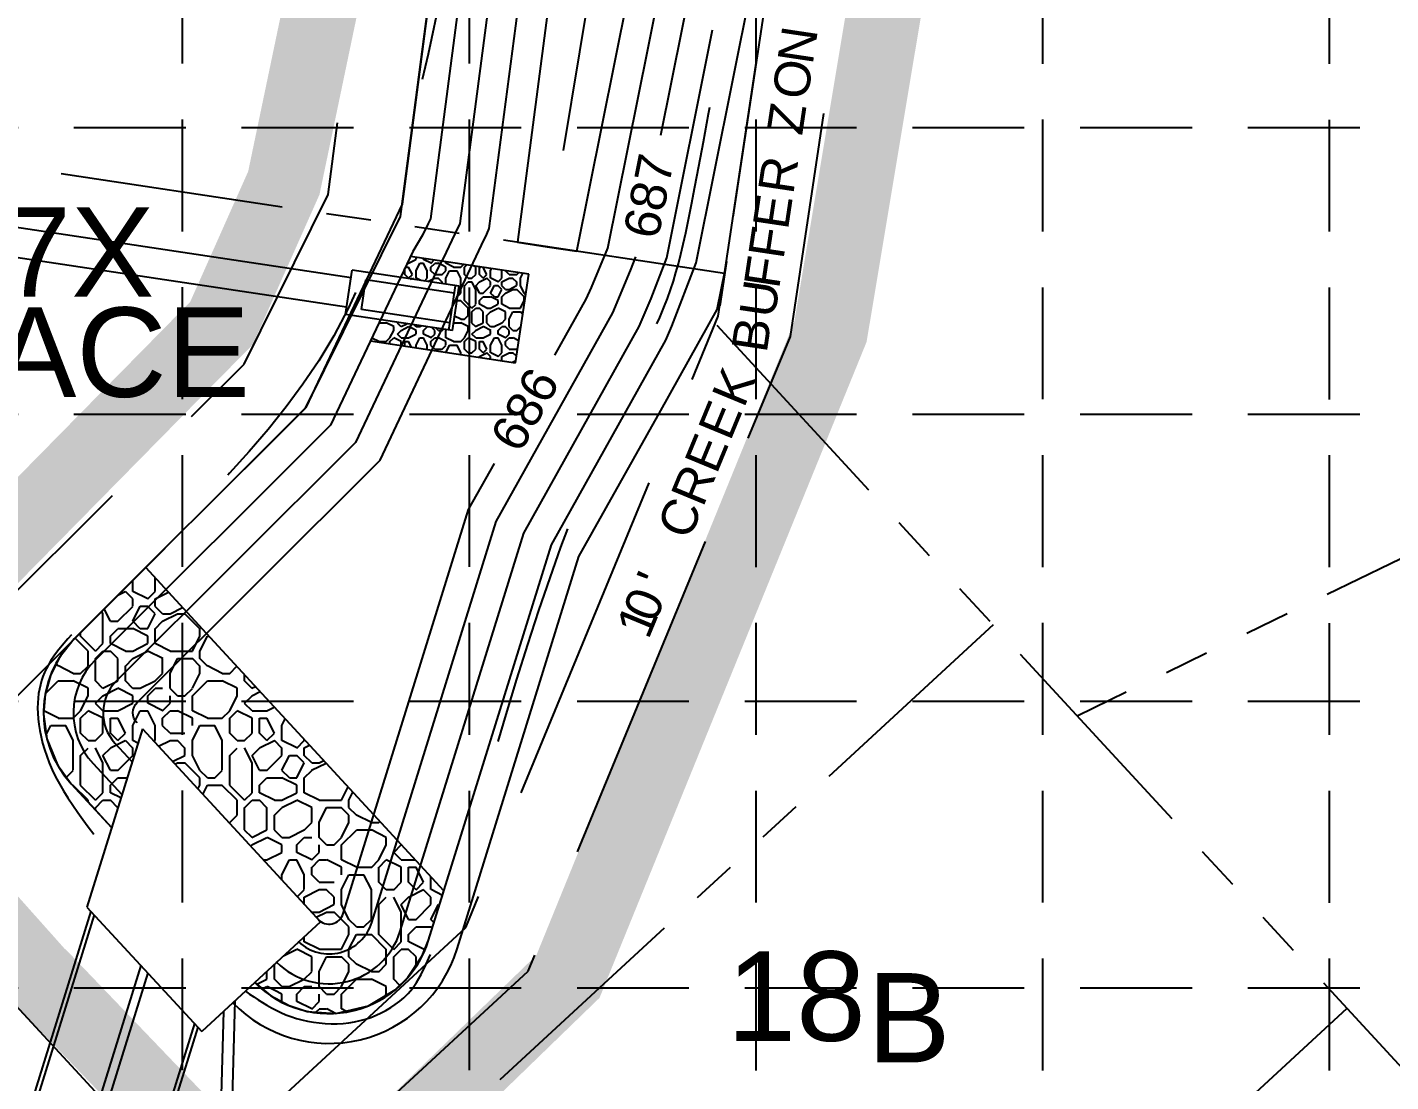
# Model space of a CAD drawing. Header units: inches. Extents: x 2374673 to 2376216, y 6907678 to 6910144.
# Drawn here: x 2375269.8 to 2375452.8, y 6908590.2 to 6908731.6 of the extents above; entities that cross this region are included whole.
import ezdxf
from ezdxf.enums import TextEntityAlignment as Align

# ---------------------------------------------------------------- set-up
doc = ezdxf.new("R2010")
doc.units = ezdxf.units.IN
doc.header["$LTSCALE"] = 60
doc.header["$MEASUREMENT"] = 0
for name, pattern in [('DASH', [1, 0.5, -0.5]), ('DASHED', [0.75, 0.5, -0.25]), ('FLOW_ARROW', [2, 1, 1]), ('HIDDEN', [0.375, 0.25, -0.125]), ('LEADER_LINE', [2, 1, 1]), ('LONG_DASH', [1, 0.75, -0.25]), ('LONG_TWO_SHORT', [1, 0.5, -0.1, 0.1, -0.1, 0.1, -0.1])]:
    doc.linetypes.add(name, pattern=pattern)
for name, color, linetype in [('100_WSE', 4, 'Continuous'), ('CHANNEL_CONT', 5, 'Continuous'), ('CREEK_BUFFER', 4, 'LEADER_LINE'), ('CURB', 5, 'Continuous'), ('Erosion Blanket', 84, 'Continuous'), ('GRADING_PAD-TEXT', 11, 'Continuous'), ('GRID', 254, 'DASHED'), ('LOT__40', 4, 'Continuous'), ('LOT_LINES', 13, 'LONG_TWO_SHORT'), ('SD_PIPE', 1, 'Continuous'), ('Silt Fence', 200, 'Continuous')]:
    doc.layers.add(name, color=color, linetype=linetype)
doc.styles.get("Standard").update_dxf_attribs({"font": 'ARIAL.TTF'})

msp = doc.modelspace()

# ---------------------------------------------------------------- linework, layer by layer
at = {"layer": '100_WSE', "color": 250, "linetype": 'DASH', "flags": 128}
for points in [[(2375359.24, 6908979.53), (2375358.8, 6908979.56), (2375358.37, 6908979.59), (2375357.93, 6908979.62), (2375357.49, 6908979.64), (2375357.04, 6908979.66), (2375356.59, 6908979.68), (2375356.13, 6908979.69), (2375355.67, 6908979.7), (2375355.2, 6908979.69), (2375354.72, 6908979.68), (2375354.22, 6908979.67), (2375353.73, 6908979.64), (2375353.22, 6908979.6), (2375352.71, 6908979.55), (2375352.19, 6908979.48), (2375351.67, 6908979.41), (2375351.15, 6908979.31), (2375350.64, 6908979.2), (2375350.12, 6908979.07), (2375349.6, 6908978.92), (2375349.09, 6908978.75), (2375348.59, 6908978.56), (2375348.09, 6908978.35), (2375347.6, 6908978.12), (2375347.12, 6908977.87), (2375346.65, 6908977.6), (2375346.19, 6908977.31), (2375345.74, 6908977), (2375345.3, 6908976.67), (2375344.87, 6908976.32), (2375344.46, 6908975.95), (2375344.06, 6908975.57), (2375343.68, 6908975.16), (2375343.31, 6908974.74), (2375342.96, 6908974.31), (2375342.62, 6908973.85), (2375342.3, 6908973.38), (2375341.99, 6908972.89), (2375341.7, 6908972.39), (2375341.43, 6908971.87), (2375341.17, 6908971.33), (2375340.93, 6908970.73), (2375340.73, 6908970.02), (2375340.56, 6908969.17), (2375340.43, 6908968.11), (2375340.35, 6908966.82), (2375340.33, 6908965.25), (2375340.38, 6908963.34), (2375340.49, 6908961.06), (2375340.68, 6908958.36), (2375340.95, 6908955.21), (2375341.29, 6908951.62), (2375341.68, 6908947.63), (2375342.1, 6908943.25), (2375342.54, 6908938.52), (2375342.97, 6908933.48), (2375343.39, 6908928.13), (2375343.77, 6908922.53), (2375344.1, 6908916.68), (2375344.35, 6908910.63), (2375344.52, 6908904.39), (2375344.6, 6908897.92), (2375344.56, 6908891.19), (2375344.41, 6908884.14), (2375344.14, 6908876.74), (2375343.72, 6908868.94), (2375343.16, 6908860.71), (2375342.44, 6908851.98), (2375341.55, 6908842.73), (2375340.49, 6908832.9), (2375339.25, 6908822.5), (2375337.84, 6908811.64), (2375336.29, 6908800.49), (2375334.63, 6908789.21), (2375332.88, 6908777.97), (2375331.06, 6908766.93), (2375329.2, 6908756.25), (2375327.32, 6908746.1), (2375325.45, 6908736.64), (2375323.61, 6908728.03), (2375321.81, 6908720.4), (2375320.05, 6908713.68), (2375318.3, 6908707.77), (2375316.53, 6908702.58), (2375314.74, 6908698), (2375312.9, 6908693.93), (2375310.98, 6908690.27), (2375308.96, 6908686.92), (2375306.83, 6908683.78), (2375304.56, 6908680.74), (2375302.14, 6908677.73), (2375299.6, 6908674.75), (2375296.99, 6908671.83), (2375294.36, 6908668.98), (2375291.73, 6908666.24), (2375289.17, 6908663.62), (2375286.71, 6908661.16), (2375284.39, 6908658.87), (2375282.27, 6908656.78), (2375280.37, 6908654.91), (2375278.75, 6908653.28), (2375277.37, 6908651.88), (2375276.22, 6908650.67), (2375275.28, 6908649.64), (2375274.51, 6908648.75), (2375273.89, 6908647.99), (2375273.39, 6908647.32), (2375273, 6908646.72), (2375272.68, 6908646.17), (2375272.41, 6908645.64), (2375272.17, 6908645.11), (2375271.95, 6908644.58), (2375271.76, 6908644.03), (2375271.6, 6908643.47), (2375271.47, 6908642.89), (2375271.36, 6908642.29), (2375271.29, 6908641.67), (2375271.25, 6908641.03), (2375271.23, 6908640.35), (2375271.25, 6908639.65), (2375271.31, 6908638.91), (2375271.39, 6908638.14), (2375271.52, 6908637.34), (2375271.69, 6908636.51), (2375271.89, 6908635.66), (2375272.15, 6908634.79), (2375272.45, 6908633.89), (2375272.79, 6908632.99), (2375273.19, 6908632.06), (2375273.64, 6908631.13), (2375274.15, 6908630.19), (2375274.7, 6908629.24), (2375275.3, 6908628.29), (2375275.94, 6908627.33), (2375276.61, 6908626.36), (2375277.31, 6908625.39), (2375278.03, 6908624.42), (2375278.77, 6908623.44), (2375279.52, 6908622.46), (2375280.28, 6908621.49)], [(2375299.1, 6908602.39), (2375299.67, 6908602), (2375300.24, 6908601.61), (2375300.81, 6908601.23), (2375301.39, 6908600.86), (2375301.99, 6908600.5), (2375302.59, 6908600.16), (2375303.22, 6908599.83), (2375303.86, 6908599.52), (2375304.53, 6908599.23), (2375305.22, 6908598.97), (2375305.94, 6908598.74), (2375306.69, 6908598.54), (2375307.45, 6908598.36), (2375308.23, 6908598.23), (2375309.02, 6908598.12), (2375309.81, 6908598.05), (2375310.61, 6908598.01), (2375311.41, 6908598.02), (2375312.2, 6908598.06), (2375312.97, 6908598.14), (2375313.74, 6908598.27), (2375314.49, 6908598.43), (2375315.22, 6908598.63), (2375315.93, 6908598.87), (2375316.63, 6908599.15), (2375317.31, 6908599.46), (2375317.96, 6908599.8), (2375318.6, 6908600.18), (2375319.21, 6908600.59), (2375319.81, 6908601.03), (2375320.38, 6908601.5), (2375320.94, 6908602.05), (2375321.5, 6908602.72), (2375322.08, 6908603.56), (2375322.69, 6908604.61), (2375323.33, 6908605.93), (2375324.04, 6908607.56), (2375324.81, 6908609.55), (2375325.66, 6908611.94), (2375326.61, 6908614.78), (2375327.66, 6908618.1), (2375328.8, 6908621.85), (2375330.03, 6908625.94), (2375331.33, 6908630.29), (2375332.69, 6908634.84), (2375334.09, 6908639.51), (2375335.54, 6908644.22), (2375337.01, 6908648.89), (2375338.49, 6908653.45), (2375339.97, 6908657.82), (2375341.44, 6908661.94), (2375342.89, 6908665.8), (2375344.31, 6908669.41), (2375345.68, 6908672.76), (2375347.01, 6908675.88), (2375348.28, 6908678.75), (2375349.47, 6908681.39), (2375350.59, 6908683.8), (2375351.61, 6908685.99), (2375352.53, 6908687.96), (2375353.34, 6908689.73), (2375354.06, 6908691.31), (2375354.68, 6908692.74), (2375355.23, 6908694.05), (2375355.71, 6908695.28), (2375356.14, 6908696.45), (2375356.52, 6908697.6), (2375356.87, 6908698.75), (2375357.2, 6908699.94), (2375357.52, 6908701.2), (2375357.85, 6908702.57), (2375358.19, 6908704.1), (2375358.55, 6908705.85), (2375358.96, 6908707.88), (2375359.41, 6908710.26), (2375359.94, 6908713.04), (2375360.54, 6908716.29), (2375361.23, 6908720.06), (2375362.02, 6908724.42), (2375362.93, 6908729.43), (2375363.96, 6908735.13), (2375365.11, 6908741.54), (2375366.37, 6908748.64), (2375367.73, 6908756.44), (2375369.17, 6908764.93), (2375370.7, 6908774.09), (2375372.29, 6908783.94), (2375373.95, 6908794.46), (2375375.65, 6908805.64), (2375377.4, 6908817.49), (2375379.17, 6908829.96), (2375380.95, 6908842.87), (2375382.72, 6908856.02), (2375384.44, 6908869.19), (2375386.11, 6908882.17), (2375387.69, 6908894.74), (2375389.17, 6908906.71), (2375390.51, 6908917.85), (2375391.7, 6908927.95), (2375392.72, 6908936.8), (2375393.54, 6908944.25), (2375394.18, 6908950.38), (2375394.65, 6908955.34), (2375394.97, 6908959.27), (2375395.14, 6908962.31), (2375395.2, 6908964.61), (2375395.14, 6908966.31), (2375395, 6908967.55), (2375394.77, 6908968.47), (2375394.48, 6908969.23), (2375394.14, 6908969.93), (2375393.76, 6908970.61), (2375393.33, 6908971.26), (2375392.85, 6908971.88), (2375392.34, 6908972.47), (2375391.79, 6908973.04), (2375391.2, 6908973.59), (2375390.57, 6908974.1), (2375389.91, 6908974.59), (2375389.22, 6908975.05), (2375388.5, 6908975.49), (2375387.75, 6908975.9), (2375386.98, 6908976.3), (2375386.18, 6908976.67), (2375385.37, 6908977.03), (2375384.54, 6908977.37), (2375383.7, 6908977.71), (2375382.85, 6908978.03), (2375381.99, 6908978.35), (2375381.13, 6908978.67)]]:
    msp.add_lwpolyline(points, dxfattribs=at)
at = {"layer": 'CHANNEL_CONT', "color": 5, "linetype": 'Continuous', "flags": 128}
for points in [[(2375284.55, 6908638.35), (2375284.55, 6908638.35, -0.40283), (2375284.61, 6908641.12), (2375317.17, 6908673.61), (2375330.8, 6908702.41), (2375331.49, 6908703.91), (2375331.81, 6908704.67), (2375335.37, 6908731.85), (2375349.35, 6908838.6), (2375349.39, 6908839.02), (2375349.73, 6908842.26), (2375351.68, 6908913.65), (2375344.39, 6908963.55, -0.478062), (2375354.96, 6908974.98), (2375357.62, 6908974.79)], [(2375356.28, 6908970.88), (2375354.69, 6908970.98, 0.478016), (2375348.34, 6908964.13), (2375355.68, 6908913.85), (2375353.86, 6908846.82), (2375353.73, 6908842.02), (2375353.29, 6908837.95), (2375335.6, 6908702.81), (2375339.58, 6908702.21), (2375343.56, 6908701.61), (2375369.18, 6908829.06), (2375374.45, 6908865.96), (2375378.51, 6908897.39)], [(2375300.35, 6908603.54), (2375300.35, 6908603.54, 0.566553), (2375323.69, 6908609.23), (2375340.15, 6908662.24), (2375355.5, 6908689.67), (2375356.29, 6908691.57), (2375359.56, 6908700.07), (2375369.42, 6908749.12), (2375375.83, 6908781.59)], [(2375328.86, 6908774.55), (2375320.14, 6908707.93), (2375307.22, 6908680.64), (2375276.13, 6908649.62, 0.40283), (2375275.73, 6908630.21), (2375281.16, 6908624.33)], [(2375332.83, 6908774.04), (2375323.92, 6908705.98), (2375323.61, 6908705.33), (2375322.88, 6908703.79), (2375321.55, 6908701.56), (2375310.54, 6908678.3), (2375278.96, 6908646.78, 0.40283), (2375278.67, 6908632.92), (2375282.53, 6908628.74)], [(2375336.31, 6908769.81), (2375327.86, 6908705.32), (2375327.21, 6908703.93), (2375325.64, 6908700.63), (2375325.1, 6908699.72), (2375313.86, 6908675.96), (2375281.78, 6908643.95, 0.40283), (2375281.61, 6908635.64), (2375283.91, 6908633.15)], [(2375303.29, 6908606.26), (2375303.29, 6908606.26, 0.562147), (2375319.87, 6908610.41), (2375336.45, 6908663.81), (2375351.94, 6908691.51), (2375353.53, 6908695.29), (2375355.62, 6908700.72), (2375361.76, 6908731.29)], [(2375306.24, 6908608.98), (2375306.24, 6908608.98, 0.551916), (2375316.05, 6908611.6), (2375332.75, 6908665.39), (2375348.39, 6908693.34), (2375350.76, 6908699.02), (2375351.48, 6908700.88)], [(2375297.41, 6908600.83), (2375297.41, 6908600.83, 0.569008), (2375327.51, 6908608.04), (2375343.85, 6908660.66), (2375354.82, 6908680.27), (2375362.38, 6908693.78), (2375363.45, 6908699.09)], [(2375308.85, 6908612.02), (2375308.85, 6908612.02, 0.577637), (2375312.23, 6908612.78), (2375329.05, 6908666.97), (2375332.51, 6908673.14)]]:
    msp.add_lwpolyline(points, format="xyb", dxfattribs=at)
for points in [[(2375340.63, 6908687.67), (2375344.83, 6908695.17), (2375345.52, 6908696.75), (2375347.73, 6908702.03), (2375353.13, 6908728.91), (2375372.95, 6908827.57), (2375378.49, 6908866.04), (2375385.95, 6908923.77)], [(2375354.85, 6908717.17), (2375376.73, 6908826.09), (2375382.54, 6908866.13), (2375386.4, 6908896.05)]]:
    msp.add_lwpolyline(points, dxfattribs=at)
at = {"layer": 'CREEK_BUFFER', "color": 250, "linetype": 'LONG_DASH'}
for p, q in [((2375319.92, 6908706.27), (2375342.79, 6908880.85)), ((2375307.16, 6908680.57), (2375319.92, 6908706.27)), ((2375256.49, 6908630.01), (2375307.16, 6908680.57))]:
    msp.add_line(p, q, dxfattribs=at)
at = {"layer": 'CREEK_BUFFER', "color": 250, "linetype": 'LONG_DASH', "flags": 128}
for points in [[(2375249.42, 6908637.09), (2375298.93, 6908686.49), (2375310.22, 6908709.23), (2375318.95, 6908775.85), (2375332.8, 6908881.64), (2375333.67, 6908913.42), (2375326.57, 6908960.95), (2375332.4, 6908996.22)], [(2375298.91, 6908583.47), (2375328.66, 6908610.93), (2375362.52, 6908692.89), (2375387.27, 6908857.78), (2375398.25, 6908930.96), (2375399.22, 6908989.45)], [(2375305.69, 6908576.12), (2375337.06, 6908605.08), (2375372.22, 6908690.2), (2375397.16, 6908856.3), (2375408.24, 6908930.14), (2375409.22, 6908989.28)]]:
    msp.add_lwpolyline(points, dxfattribs=at)
at = {"layer": 'CURB', "color": 250, "linetype": 'Continuous', "flags": 128}
msp.add_lwpolyline([(2375664.66, 6908767.46), (2375623.6, 6909007.63, 0.414214), (2375600.51, 6909023.97), (2375504.55, 6909007.56, -0.105177), (2375290.85, 6909016.17), (2375254.2, 6909025.52, 0.435971), (2375229.57, 6909009.64), (2375229.51, 6909009.33, 0.006791), (2375227.38, 6908996.3), (2375193.37, 6908769.69, -0.054703), (2375178.66, 6908714), (2375178.66, 6908714, 0.285621), (2375182.63, 6908693.25), (2375451.72, 6908401.67, -0.136328), (2375504.05, 6908299.75), (2375504.05, 6908299.75, 0.085455), (2375527.1, 6908240.99), (2375573.92, 6908163.64)], format="xyb", dxfattribs=at)
at = {"layer": 'Erosion Blanket', "const_width": 10, "flags": 128}
for points in [[(2375364.81, 6909000.69), (2375345.09, 6909002.96), (2375312.47, 6909007.13), (2375284.41, 6909011.3), (2375252.17, 6909019.63), (2375240.04, 6909017.36), (2375233.59, 6909005.99), (2375223.61, 6908936.59), (2375199.16, 6908768.88), (2375183.12, 6908712.04), (2375188.21, 6908694), (2375249.84, 6908628.62), (2375271.54, 6908604.28)], [(2375271.34, 6908604.58), (2375311.96, 6908562.19), (2375318.19, 6908552.85), (2375328.87, 6908543.07), (2375383.56, 6908483.39), (2375457.87, 6908402.7), (2375489.73, 6908356.58), (2375510.14, 6908297.62), (2375532.53, 6908243.38), (2375534.4, 6908240.22)]]:
    msp.add_lwpolyline(points, dxfattribs=at)
at = {"layer": 'GRADING_PAD-TEXT', "color": 250, "linetype": 'FLOW_ARROW', "flags": 128}
msp.add_lwpolyline([(2375352.69, 6908781.33), (2375341.72, 6908715.12)], dxfattribs=at)
at = {"layer": 'GRID', "linetype": 'HIDDEN'}
for p, q in [((2375290.68, 6907871.78), (2375290.68, 6910103.21)), ((2375329.15, 6907871.77), (2375329.15, 6910103.21)), ((2375367.62, 6907871.76), (2375367.62, 6910103.21)), ((2375406.09, 6907871.76), (2375406.09, 6910103.21)), ((2375444.56, 6907871.75), (2375444.56, 6910103.21)), ((2374713.6, 6908718.23), (2376175.53, 6908718.23)), ((2374713.6, 6908679.76), (2376175.53, 6908679.76)), ((2374713.6, 6908641.29), (2376175.53, 6908641.29)), ((2374713.6, 6908602.82), (2376175.53, 6908602.82))]:
    msp.add_line(p, q, dxfattribs=at)
at = {"layer": 'LOT_LINES', "color": 250, "linetype": 'LONG_TWO_SHORT'}
msp.add_line((2375363.38, 6908698.64), (2375193.89, 6908724.07), dxfattribs=at)
at = {"layer": 'LOT_LINES', "color": 250, "linetype": 'LONG_TWO_SHORT', "flags": 128}
for points in [[(2375386.78, 6908854.52), (2375362.34, 6908691.68)], [(2375525.19, 6908694.94), (2375410.7, 6908639.28)], [(2375362.34, 6908691.68), (2375573.91, 6908462.43)], [(2375399.4, 6908651.52), (2375311.21, 6908570.14)], [(2375446.87, 6908600.08), (2375358.69, 6908518.7)]]:
    msp.add_lwpolyline(points, dxfattribs=at)
at = {"layer": 'SD_PIPE', "color": 1, "linetype": 'Continuous'}
for p, q in [((2375320.57, 6908699.5), (2375321, 6908699.5)), ((2375320.81, 6908700), (2375321, 6908700)), ((2375320.99, 6908700), (2375321.99, 6908700.5)), ((2375321.5, 6908698.5), (2375321, 6908699.5)), ((2375337.11, 6908698.54), (2375321.25, 6908700.92)), ((2375322, 6908700.5), (2375322, 6908700.8)), ((2375322, 6908699), (2375322.5, 6908700)), ((2375322.5, 6908700), (2375323, 6908700)), ((2375323, 6908700.5), (2375323, 6908700.65)), ((2375323.5, 6908699), (2375323, 6908700)), ((2375324.01, 6908700), (2375323.01, 6908700.5)), ((2375324, 6908699.99), (2375324.44, 6908700.44)), ((2375324, 6908699.49), (2375324.5, 6908699.99)), ((2375324, 6908699), (2375324, 6908699.5)), ((2375324.5, 6908700), (2375325, 6908700)), ((2375326.01, 6908699.5), (2375325.01, 6908700)), ((2375326, 6908700), (2375326, 6908700.2)), ((2375326, 6908699), (2375326, 6908699.5)), ((2375327.01, 6908699.5), (2375326.01, 6908700)), ((2375327, 6908699.5), (2375328, 6908699.5)), ((2375328, 6908699.49), (2375328.36, 6908699.85)), ((2375328.5, 6908699.49), (2375328.79, 6908699.78)), ((2375328.5, 6908699.49), (2375328.79, 6908699.78)), ((2375328.5, 6908698.5), (2375328.5, 6908699.5)), ((2375330.01, 6908699.5), (2375329.71, 6908699.65)), ((2375330, 6908698.5), (2375330, 6908699.5)), ((2375330.5, 6908699.5), (2375330.69, 6908699.5)), ((2375330.5, 6908698.5), (2375330.5, 6908699.5)), ((2375331.5, 6908698.5), (2375331.02, 6908699.45)), ((2375320.5, 6908698.5), (2375320.5, 6908699.34)), ((2375321, 6908697.99), (2375320.5, 6908698.49)), ((2375321, 6908697.99), (2375321.5, 6908698.49)), ((2375321.26, 6908697.88), (2375321.49, 6908698)), ((2375321.66, 6908697.82), (2375321.5, 6908697.99)), ((2375322, 6908698), (2375322, 6908699)), ((2375322.66, 6908697.67), (2375322.01, 6908698)), ((2375323.11, 6908697.6), (2375323.5, 6908697.99)), ((2375323.5, 6908698), (2375323.5, 6908699)), ((2375323.57, 6908697.54), (2375324.49, 6908698)), ((2375324.5, 6908698.48), (2375324, 6908698.98)), ((2375324.5, 6908698.5), (2375325.5, 6908698.5)), ((2375324.5, 6908698), (2375325, 6908698)), ((2375325.5, 6908697.48), (2375325, 6908697.98)), ((2375325.5, 6908698.49), (2375326, 6908698.99)), ((2375326, 6908698), (2375326.5, 6908699)), ((2375326, 6908697.17), (2375326, 6908698)), ((2375326.5, 6908699), (2375327.5, 6908699)), ((2375328, 6908698), (2375327.5, 6908699)), ((2375328, 6908696), (2375328, 6908698)), ((2375329, 6908697.99), (2375328.5, 6908698.49)), ((2375329, 6908698), (2375329.5, 6908698)), ((2375329.5, 6908697.99), (2375330, 6908698.49)), ((2375330.49, 6908697.5), (2375331.49, 6908698)), ((2375331, 6908697.99), (2375330.5, 6908698.49)), ((2375331, 6908697.99), (2375331.5, 6908698.49)), ((2375332, 6908697.49), (2375331.5, 6908697.99)), ((2375332, 6908699), (2375332.14, 6908699.28)), ((2375332, 6908698), (2375332, 6908699)), ((2375333.01, 6908697.5), (2375332.01, 6908698)), ((2375333, 6908697.49), (2375333.5, 6908697.99)), ((2375333.5, 6908699), (2375333.46, 6908699.08)), ((2375333.49, 6908697.5), (2375334.49, 6908698)), ((2375333.5, 6908698), (2375333.5, 6908699)), ((2375334, 6908699), (2375334, 6908699)), ((2375334.5, 6908698.48), (2375334, 6908698.98)), ((2375334.5, 6908698.5), (2375335.5, 6908698.5)), ((2375334.5, 6908698), (2375335, 6908698)), ((2375335.5, 6908697.48), (2375335, 6908697.98)), ((2375335.33, 6908686.67), (2375337.11, 6908698.54)), ((2375335.5, 6908698.49), (2375335.75, 6908698.74)), ((2375336, 6908698), (2375336.33, 6908698.65)), ((2375336, 6908697), (2375336, 6908698)), ((2375325.5, 6908697.24), (2375325.5, 6908697.5)), ((2375326.87, 6908690.97), (2375327.76, 6908696.91)), ((2375327.56, 6908695.55), (2375328, 6908695.99)), ((2375328.5, 6908696.99), (2375329, 6908697.49)), ((2375328.5, 6908695), (2375328.5, 6908697)), ((2375329, 6908697.5), (2375329.5, 6908697.5)), ((2375330, 6908696.5), (2375329.5, 6908697.5)), ((2375330, 6908696.99), (2375330.5, 6908697.49)), ((2375330.5, 6908696), (2375330, 6908697)), ((2375330, 6908694.5), (2375330, 6908696.5)), ((2375330.5, 6908696), (2375331, 6908696)), ((2375331, 6908695.99), (2375332, 6908696.99)), ((2375331, 6908695.99), (2375332, 6908696.99)), ((2375332, 6908697), (2375332, 6908697.5)), ((2375332, 6908696), (2375332.5, 6908697)), ((2375332.5, 6908695.49), (2375332, 6908695.99)), ((2375332.5, 6908697), (2375333, 6908697)), ((2375333.5, 6908696.49), (2375333, 6908696.99)), ((2375333, 6908695.5), (2375333.5, 6908696.5)), ((2375333.5, 6908697), (2375333.5, 6908697.5)), ((2375334, 6908696.49), (2375333.5, 6908696.99)), ((2375333.5, 6908695.49), (2375334, 6908695.99)), ((2375333.99, 6908696), (2375334.99, 6908696.5)), ((2375334, 6908696.5), (2375334.5, 6908696.5)), ((2375334.49, 6908696.5), (2375335.49, 6908697)), ((2375335, 6908696.5), (2375335.5, 6908696.5)), ((2375335.5, 6908697), (2375335.5, 6908697.5)), ((2375336.5, 6908695.49), (2375335.5, 6908696.49)), ((2375336.5, 6908696), (2375336, 6908697)), ((2375336.7, 6908695.79), (2375336.5, 6908695.99)), ((2375327.48, 6908695), (2375328, 6908695)), ((2375329, 6908693.99), (2375328, 6908694.98)), ((2375329.5, 6908693.99), (2375328.5, 6908694.99)), ((2375329, 6908693), (2375329, 6908694)), ((2375329.5, 6908693.99), (2375330, 6908694.49)), ((2375329.5, 6908693.49), (2375330, 6908693.99)), ((2375330, 6908694), (2375330.5, 6908694)), ((2375330.5, 6908694.99), (2375331, 6908695.49)), ((2375330.5, 6908694.5), (2375330.5, 6908695)), ((2375331, 6908693.49), (2375330.5, 6908693.99)), ((2375331.51, 6908694), (2375330.51, 6908694.5)), ((2375331, 6908695.5), (2375332, 6908695.5)), ((2375331.5, 6908694), (2375332, 6908694)), ((2375331.99, 6908694), (2375332.99, 6908694.5)), ((2375331.99, 6908693.5), (2375332.99, 6908694)), ((2375333.01, 6908695), (2375332.01, 6908695.5)), ((2375332.5, 6908695.5), (2375333, 6908695.5)), ((2375333, 6908694.5), (2375333, 6908695)), ((2375334.01, 6908693.5), (2375333.01, 6908694)), ((2375333.5, 6908694.5), (2375333.5, 6908695.5)), ((2375334.51, 6908694), (2375333.51, 6908694.5)), ((2375334.5, 6908694), (2375336, 6908694)), ((2375336, 6908694), (2375336.5, 6908695)), ((2375336.5, 6908695), (2375336.5, 6908695.5)), ((2375319.5, 6908692), (2375319.5, 6908692.08)), ((2375328.01, 6908692.5), (2375327.16, 6908692.92)), ((2375328, 6908692.5), (2375328.5, 6908692.5)), ((2375328.5, 6908692.49), (2375329, 6908692.99)), ((2375329.5, 6908692), (2375329.5, 6908693.5)), ((2375331, 6908692), (2375331, 6908693.5)), ((2375331.5, 6908692.99), (2375332, 6908693.49)), ((2375331.5, 6908692), (2375331.5, 6908693)), ((2375333.5, 6908691.99), (2375334, 6908692.49)), ((2375334, 6908692.5), (2375334, 6908693.5)), ((2375334.5, 6908692.5), (2375335, 6908693.5)), ((2375334.5, 6908691.5), (2375334.5, 6908692.5)), ((2375335, 6908693.5), (2375336, 6908693.5)), ((2375336.3, 6908693.18), (2375336, 6908693.49)), ((2375317.03, 6908692), (2375318, 6908692)), ((2375319.01, 6908691.5), (2375318.01, 6908692)), ((2375318.5, 6908690), (2375319, 6908691)), ((2375319, 6908691), (2375319, 6908691.5)), ((2375320, 6908691.49), (2375319.5, 6908691.99)), ((2375319.5, 6908690.49), (2375320, 6908690.99)), ((2375320, 6908689.98), (2375319.5, 6908690.48)), ((2375319.99, 6908691.5), (2375320.77, 6908691.89)), ((2375319.99, 6908691), (2375320.99, 6908691.5)), ((2375320.99, 6908690), (2375321.99, 6908690.5)), ((2375322.01, 6908691), (2375321.01, 6908691.5)), ((2375322, 6908691.49), (2375321.74, 6908691.74)), ((2375322, 6908691.5), (2375322.5, 6908691.5)), ((2375322, 6908690.5), (2375322, 6908691)), ((2375322.49, 6908691.5), (2375322.69, 6908691.6)), ((2375323, 6908690.99), (2375323.49, 6908691.48)), ((2375323, 6908690.5), (2375323, 6908691)), ((2375324.01, 6908690), (2375323.01, 6908690.5)), ((2375324, 6908689.99), (2375324.5, 6908690.49)), ((2375324.5, 6908690.99), (2375324.1, 6908691.39)), ((2375324.5, 6908690.5), (2375324.5, 6908691)), ((2375325, 6908690.99), (2375324.68, 6908691.3)), ((2375325, 6908691), (2375325.5, 6908691)), ((2375325.5, 6908690.99), (2375325.66, 6908691.15)), ((2375326, 6908690.99), (2375326.1, 6908691.09)), ((2375326, 6908690), (2375326, 6908691)), ((2375327.03, 6908692), (2375328, 6908692)), ((2375329.01, 6908691.5), (2375328.01, 6908692)), ((2375328.5, 6908690), (2375329, 6908691)), ((2375329, 6908691), (2375329, 6908691.5)), ((2375330, 6908691.49), (2375329.5, 6908691.99)), ((2375329.5, 6908690.49), (2375330, 6908690.99)), ((2375330, 6908689.98), (2375329.5, 6908690.48)), ((2375329.99, 6908691.5), (2375330.99, 6908692)), ((2375329.99, 6908691), (2375330.99, 6908691.5)), ((2375330.99, 6908690), (2375331.99, 6908690.5)), ((2375332.01, 6908691), (2375331.01, 6908691.5)), ((2375332, 6908691.49), (2375331.5, 6908691.99)), ((2375332, 6908691.5), (2375332.5, 6908691.5)), ((2375332, 6908690.5), (2375332, 6908691)), ((2375332.49, 6908691.5), (2375333.49, 6908692)), ((2375333, 6908690.99), (2375333.5, 6908691.49)), ((2375333, 6908690.5), (2375333, 6908691)), ((2375334.01, 6908690), (2375333.01, 6908690.5)), ((2375333.5, 6908691.5), (2375334, 6908691.5)), ((2375334.5, 6908690.99), (2375334, 6908691.49)), ((2375334, 6908689.99), (2375334.5, 6908690.49)), ((2375335, 6908690.99), (2375334.5, 6908691.49)), ((2375334.5, 6908690.5), (2375334.5, 6908691)), ((2375335, 6908691), (2375335.5, 6908691)), ((2375335.5, 6908690.99), (2375336, 6908691.49)), ((2375336, 6908691.5), (2375336.08, 6908691.65)), ((2375315.88, 6908689.59), (2375335.33, 6908686.67)), ((2375317.01, 6908689.5), (2375316.06, 6908689.97)), ((2375317, 6908689.5), (2375318, 6908689.5)), ((2375318, 6908689.49), (2375318.5, 6908689.99)), ((2375318.5, 6908689.49), (2375319, 6908689.99)), ((2375318.5, 6908689.49), (2375319, 6908689.99)), ((2375318.5, 6908689.19), (2375318.5, 6908689.5)), ((2375320.01, 6908689.5), (2375319.01, 6908690)), ((2375320, 6908690), (2375321, 6908690)), ((2375320, 6908688.97), (2375320, 6908689.5)), ((2375320.5, 6908689.5), (2375321, 6908689.5)), ((2375320.5, 6908688.89), (2375320.5, 6908689.5)), ((2375321.37, 6908688.76), (2375321, 6908689.5)), ((2375322, 6908689), (2375322.5, 6908690)), ((2375322, 6908688.67), (2375322, 6908689)), ((2375322.5, 6908690), (2375323, 6908690)), ((2375323.5, 6908689), (2375323, 6908690)), ((2375323.5, 6908688.44), (2375323.5, 6908689)), ((2375324, 6908689.49), (2375324.5, 6908689.99)), ((2375324, 6908689), (2375324, 6908689.5)), ((2375324.5, 6908688.48), (2375324, 6908688.98)), ((2375324.5, 6908690), (2375325, 6908690)), ((2375324.5, 6908688.5), (2375325.5, 6908688.5)), ((2375326.01, 6908689.5), (2375325.01, 6908690)), ((2375325.5, 6908688.49), (2375326, 6908688.99)), ((2375326, 6908689), (2375326, 6908689.5)), ((2375327.01, 6908689.5), (2375326.01, 6908690)), ((2375326.03, 6908688.06), (2375326.5, 6908689)), ((2375326.5, 6908689), (2375327.5, 6908689)), ((2375327, 6908689.5), (2375328, 6908689.5)), ((2375328, 6908688), (2375327.5, 6908689)), ((2375328, 6908689.49), (2375328.5, 6908689.99)), ((2375328.5, 6908689.49), (2375329, 6908689.99)), ((2375328.5, 6908689.49), (2375329, 6908689.99)), ((2375328.5, 6908688.5), (2375328.5, 6908689.5)), ((2375329, 6908687.99), (2375328.5, 6908688.49)), ((2375330.01, 6908689.5), (2375329.01, 6908690)), ((2375329.5, 6908687.99), (2375330, 6908688.49)), ((2375330, 6908690), (2375331, 6908690)), ((2375330, 6908688.5), (2375330, 6908689.5)), ((2375330.5, 6908689.5), (2375331, 6908689.5)), ((2375330.5, 6908688.5), (2375330.5, 6908689.5)), ((2375331, 6908687.99), (2375330.5, 6908688.49)), ((2375331.5, 6908688.5), (2375331, 6908689.5)), ((2375331, 6908687.99), (2375331.5, 6908688.49)), ((2375332, 6908689), (2375332.5, 6908690)), ((2375332, 6908688), (2375332, 6908689)), ((2375332.5, 6908690), (2375333, 6908690)), ((2375333.5, 6908689), (2375333, 6908690)), ((2375333.5, 6908688), (2375333.5, 6908689)), ((2375334, 6908689.49), (2375334.5, 6908689.99)), ((2375334, 6908689), (2375334, 6908689.5)), ((2375334.5, 6908688.48), (2375334, 6908688.98)), ((2375334.5, 6908690), (2375335, 6908690)), ((2375334.5, 6908688.5), (2375335.5, 6908688.5)), ((2375335.77, 6908689.62), (2375335.01, 6908690)), ((2375335.5, 6908688.49), (2375335.62, 6908688.61)), ((2375328, 6908687.77), (2375328, 6908688)), ((2375329, 6908688), (2375329.5, 6908688)), ((2375330.41, 6908687.41), (2375330.5, 6908687.49)), ((2375330.49, 6908687.5), (2375331.49, 6908688)), ((2375332, 6908687.49), (2375331.5, 6908687.99)), ((2375332, 6908687.17), (2375332, 6908687.5)), ((2375333.01, 6908687.5), (2375332.01, 6908688)), ((2375333, 6908687.49), (2375333.5, 6908687.99)), ((2375333.49, 6908687.5), (2375334.49, 6908688)), ((2375333.5, 6908687), (2375333.5, 6908687.5)), ((2375333.55, 6908686.94), (2375333.5, 6908686.99)), ((2375334.5, 6908688), (2375335, 6908688)), ((2375334.95, 6908686.73), (2375335.37, 6908686.94)), ((2375335.46, 6908687.53), (2375335, 6908687.98)), ((2375284, 6908656), (2375284, 6908657.47)), ((2375287, 6908656), (2375287, 6908657.81)), ((2375282.06, 6908655.53), (2375282.99, 6908656)), ((2375284, 6908654.99), (2375283, 6908655.99)), ((2375286.01, 6908655), (2375284.01, 6908656)), ((2375286, 6908654.99), (2375287, 6908655.99)), ((2375286.99, 6908655), (2375288.77, 6908655.89)), ((2375281, 6908652), (2375280.17, 6908653.65)), ((2375282, 6908651.99), (2375284, 6908653.99)), ((2375282, 6908651.99), (2375284, 6908653.99)), ((2375284, 6908654), (2375284, 6908655)), ((2375284, 6908652), (2375285, 6908654)), ((2375285, 6908654), (2375286, 6908654)), ((2375287, 6908652.99), (2375286, 6908653.99)), ((2375287, 6908654), (2375287, 6908655)), ((2375288, 6908652.99), (2375287, 6908653.99)), ((2375288.99, 6908653), (2375290.67, 6908653.84)), ((2375280, 6908653), (2375279.84, 6908653.32)), ((2375280, 6908649), (2375280, 6908653)), ((2375281, 6908652), (2375282, 6908652)), ((2375285, 6908650.99), (2375284, 6908651.99)), ((2375286, 6908651), (2375287, 6908653)), ((2375287, 6908650.99), (2375288, 6908651.99)), ((2375287.99, 6908652), (2375289.99, 6908653)), ((2375288, 6908653), (2375289, 6908653)), ((2375290, 6908653), (2375291, 6908653)), ((2375293, 6908650.99), (2375291, 6908652.99)), ((2375277, 6908650), (2375277, 6908650.48)), ((2375279, 6908647.98), (2375277, 6908649.98)), ((2375281, 6908649.99), (2375282, 6908650.99)), ((2375281, 6908649), (2375281, 6908650)), ((2375282, 6908651), (2375284, 6908651)), ((2375286.01, 6908650), (2375284.01, 6908651)), ((2375285, 6908651), (2375286, 6908651)), ((2375286, 6908649), (2375286, 6908650)), ((2375287, 6908649), (2375287, 6908651)), ((2375292, 6908648), (2375293, 6908650)), ((2375293, 6908650), (2375293, 6908651)), ((2375293, 6908648), (2375294, 6908650)), ((2375294, 6908650), (2375294.21, 6908650)), ((2375278, 6908647.98), (2375276.25, 6908649.73)), ((2375279, 6908647.99), (2375280, 6908648.99)), ((2375283.01, 6908648), (2375281.01, 6908649)), ((2375283.99, 6908648), (2375285.99, 6908649)), ((2375289.01, 6908648), (2375287.01, 6908649)), ((2375278, 6908646), (2375278, 6908648)), ((2375279, 6908646.99), (2375280, 6908647.99)), ((2375279, 6908644), (2375279, 6908647)), ((2375280, 6908648), (2375281, 6908648)), ((2375282, 6908646.99), (2375281, 6908647.98)), ((2375282, 6908644), (2375282, 6908647)), ((2375283, 6908648), (2375284, 6908648)), ((2375283, 6908645.99), (2375284, 6908646.99)), ((2375283.99, 6908647), (2375285.99, 6908648)), ((2375288.01, 6908647), (2375286.01, 6908648)), ((2375288, 6908645), (2375288, 6908647)), ((2375289, 6908648), (2375292, 6908648)), ((2375289, 6908645), (2375290, 6908647)), ((2375290, 6908647), (2375292, 6908647)), ((2375293, 6908645.99), (2375292, 6908646.99)), ((2375293, 6908647), (2375293, 6908648)), ((2375294, 6908645.99), (2375293, 6908646.98)), ((2375274, 6908645.99), (2375273.72, 6908646.27)), ((2375276.01, 6908645), (2375274.01, 6908646)), ((2375276, 6908645), (2375277, 6908645)), ((2375277, 6908644.99), (2375278, 6908645.99)), ((2375283, 6908644), (2375283, 6908646)), ((2375287, 6908643.99), (2375288, 6908644.99)), ((2375289, 6908643), (2375289, 6908645)), ((2375292, 6908643), (2375293, 6908645)), ((2375293, 6908645), (2375293, 6908646)), ((2375296.01, 6908645), (2375294.01, 6908646)), ((2375296, 6908645), (2375297, 6908645)), ((2375297, 6908644.99), (2375297.95, 6908645.95)), ((2375299, 6908644), (2375299, 6908644.81)), ((2375272.26, 6908642.26), (2375274, 6908643.99)), ((2375274, 6908644), (2375276, 6908644)), ((2375278.01, 6908643), (2375276.01, 6908644)), ((2375278, 6908642), (2375278, 6908643)), ((2375280, 6908642.99), (2375279, 6908643.99)), ((2375279.99, 6908643), (2375281.99, 6908644)), ((2375279.99, 6908642), (2375281.99, 6908643)), ((2375284.01, 6908642), (2375282.01, 6908643)), ((2375284, 6908642.99), (2375283, 6908643.99)), ((2375284, 6908643), (2375285, 6908643)), ((2375284.99, 6908643), (2375286.99, 6908644)), ((2375286, 6908641.99), (2375287, 6908642.99)), ((2375287, 6908643), (2375288, 6908643)), ((2375290, 6908641.99), (2375289, 6908642.99)), ((2375291, 6908641.99), (2375292, 6908642.99)), ((2375292, 6908641.99), (2375294, 6908643.99)), ((2375294, 6908644), (2375296, 6908644)), ((2375298.01, 6908643), (2375296.01, 6908644)), ((2375298, 6908642), (2375298, 6908643)), ((2375300, 6908642.99), (2375299, 6908643.99)), ((2375299.99, 6908643), (2375300.46, 6908643.23)), ((2375277, 6908640), (2375278, 6908642)), ((2375279, 6908640.99), (2375280, 6908641.99)), ((2375280, 6908639.98), (2375279, 6908640.98)), ((2375281.99, 6908640), (2375283.99, 6908641)), ((2375284, 6908641), (2375284, 6908642)), ((2375286, 6908641), (2375286, 6908642)), ((2375288.01, 6908640), (2375286.01, 6908641)), ((2375288, 6908639.99), (2375289, 6908640.99)), ((2375289, 6908641), (2375289, 6908642)), ((2375290, 6908642), (2375291, 6908642)), ((2375292, 6908640), (2375292, 6908642)), ((2375297, 6908640), (2375298, 6908642)), ((2375299, 6908640.99), (2375300, 6908641.99)), ((2375300, 6908639.98), (2375299, 6908640.98)), ((2375299.99, 6908642), (2375301.09, 6908642.55)), ((2375274.01, 6908639), (2375272.06, 6908639.97)), ((2375274, 6908639), (2375276, 6908639)), ((2375276, 6908638.99), (2375277, 6908639.99)), ((2375277, 6908638.99), (2375278, 6908639.99)), ((2375277, 6908637), (2375277, 6908639)), ((2375280.01, 6908639), (2375278.01, 6908640)), ((2375280, 6908640), (2375282, 6908640)), ((2375280, 6908637), (2375280, 6908639)), ((2375281, 6908639), (2375282, 6908639)), ((2375281, 6908637), (2375281, 6908639)), ((2375283, 6908637), (2375282, 6908639)), ((2375284, 6908638), (2375285, 6908640)), ((2375285, 6908640), (2375286, 6908640)), ((2375287, 6908638), (2375286, 6908640)), ((2375288, 6908638.99), (2375289, 6908639.99)), ((2375288, 6908638), (2375288, 6908639)), ((2375289, 6908640), (2375290, 6908640)), ((2375292.01, 6908639), (2375290.01, 6908640)), ((2375292, 6908638), (2375292, 6908639)), ((2375294.01, 6908639), (2375292.01, 6908640)), ((2375294, 6908639), (2375296, 6908639)), ((2375296, 6908638.99), (2375297, 6908639.99)), ((2375297, 6908638.99), (2375298, 6908639.99)), ((2375297, 6908637), (2375297, 6908639)), ((2375300.01, 6908639), (2375298.01, 6908640)), ((2375300, 6908640), (2375302, 6908640)), ((2375300, 6908637), (2375300, 6908639)), ((2375301, 6908639), (2375302, 6908639)), ((2375301, 6908637), (2375301, 6908639)), ((2375301.99, 6908640), (2375302.98, 6908640.49)), ((2375303, 6908637), (2375302, 6908639)), ((2375272.39, 6908636.77), (2375273, 6908638)), ((2375273, 6908638), (2375275, 6908638)), ((2375276, 6908636), (2375275, 6908638)), ((2375284, 6908636), (2375284, 6908638)), ((2375287, 6908636), (2375287, 6908638)), ((2375289, 6908636.98), (2375288, 6908637.98)), ((2375292, 6908636), (2375293, 6908638)), ((2375293, 6908638), (2375295, 6908638)), ((2375296, 6908636), (2375295, 6908638)), ((2375304, 6908638), (2375304.45, 6908638.9)), ((2375304, 6908636), (2375304, 6908638)), ((2375276, 6908632), (2375276, 6908636)), ((2375278, 6908635.99), (2375277, 6908636.99)), ((2375278, 6908636), (2375279, 6908636)), ((2375279, 6908635.99), (2375280, 6908636.99)), ((2375280.99, 6908635), (2375282.99, 6908636)), ((2375282, 6908635.99), (2375281, 6908636.99)), ((2375282, 6908635.99), (2375283, 6908636.99)), ((2375284, 6908634.99), (2375283, 6908635.99)), ((2375284.69, 6908635.66), (2375284.01, 6908636)), ((2375286.86, 6908635.85), (2375287, 6908635.99)), ((2375287.44, 6908635.22), (2375288.99, 6908636)), ((2375289, 6908637), (2375291, 6908637)), ((2375289, 6908636), (2375290, 6908636)), ((2375291, 6908634.98), (2375290, 6908635.98)), ((2375292, 6908634), (2375292, 6908636)), ((2375296, 6908632), (2375296, 6908636)), ((2375298, 6908635.99), (2375297, 6908636.99)), ((2375298, 6908636), (2375299, 6908636)), ((2375299, 6908635.99), (2375300, 6908636.99)), ((2375300.99, 6908635), (2375302.99, 6908636)), ((2375302, 6908635.99), (2375301, 6908636.99)), ((2375302, 6908635.99), (2375303, 6908636.99)), ((2375304, 6908634.99), (2375303, 6908635.99)), ((2375306.01, 6908635), (2375304.01, 6908636)), ((2375306, 6908634.99), (2375307, 6908635.99)), ((2375306.99, 6908635), (2375307.72, 6908635.36)), ((2375307, 6908636), (2375307, 6908636.14)), ((2375277, 6908633.99), (2375278, 6908634.99)), ((2375277, 6908630), (2375277, 6908634)), ((2375280, 6908633), (2375279, 6908635)), ((2375280, 6908633.99), (2375281, 6908634.99)), ((2375281, 6908632), (2375280, 6908634)), ((2375282, 6908631.99), (2375284, 6908633.99)), ((2375282, 6908631.99), (2375284, 6908633.99)), ((2375284, 6908634), (2375284, 6908635)), ((2375289.33, 6908633.17), (2375290.99, 6908634)), ((2375291, 6908634), (2375291, 6908635)), ((2375293, 6908632), (2375292, 6908634)), ((2375297, 6908633.99), (2375298, 6908634.99)), ((2375297, 6908630), (2375297, 6908634)), ((2375300, 6908633), (2375299, 6908635)), ((2375300, 6908633.99), (2375301, 6908634.99)), ((2375301, 6908632), (2375300, 6908634)), ((2375302, 6908631.99), (2375304, 6908633.99)), ((2375302, 6908631.99), (2375304, 6908633.99)), ((2375304, 6908634), (2375304, 6908635)), ((2375304, 6908632), (2375305, 6908634)), ((2375305, 6908634), (2375306, 6908634)), ((2375307, 6908632.99), (2375306, 6908633.99)), ((2375307, 6908634), (2375307, 6908635)), ((2375308, 6908632.99), (2375307, 6908633.99)), ((2375275.09, 6908631.08), (2375276, 6908631.99)), ((2375280, 6908629), (2375280, 6908633)), ((2375281, 6908632), (2375282, 6908632)), ((2375289.65, 6908632.83), (2375289.99, 6908633)), ((2375290, 6908633), (2375291, 6908633)), ((2375293, 6908630.99), (2375291, 6908632.99)), ((2375294, 6908630.99), (2375293, 6908631.99)), ((2375295, 6908630.99), (2375296, 6908631.99)), ((2375300, 6908629), (2375300, 6908633)), ((2375301, 6908632), (2375302, 6908632)), ((2375305, 6908630.99), (2375304, 6908631.99)), ((2375306, 6908631), (2375307, 6908633)), ((2375307, 6908630.99), (2375308, 6908631.99)), ((2375307.99, 6908632), (2375309.93, 6908632.97)), ((2375308, 6908633), (2375309, 6908633)), ((2375308.99, 6908633), (2375309.61, 6908633.31)), ((2375275.93, 6908630), (2375276, 6908630)), ((2375278, 6908627.98), (2375276, 6908629.98)), ((2375279, 6908627.98), (2375277, 6908629.98)), ((2375281, 6908629.99), (2375282, 6908630.99)), ((2375281, 6908629), (2375281, 6908630)), ((2375282, 6908631), (2375283.24, 6908631)), ((2375292.74, 6908629.48), (2375293, 6908630)), ((2375293, 6908630), (2375293, 6908631)), ((2375293.39, 6908628.77), (2375294, 6908630)), ((2375294, 6908631), (2375295, 6908631)), ((2375294, 6908630), (2375296, 6908630)), ((2375298, 6908627.98), (2375296, 6908629.98)), ((2375299, 6908627.98), (2375297, 6908629.98)), ((2375301, 6908629.99), (2375302, 6908630.99)), ((2375301, 6908629), (2375301, 6908630)), ((2375302, 6908631), (2375304, 6908631)), ((2375306.01, 6908630), (2375304.01, 6908631)), ((2375305, 6908631), (2375306, 6908631)), ((2375306, 6908629), (2375306, 6908630)), ((2375307, 6908629), (2375307, 6908631)), ((2375279, 6908627.99), (2375280, 6908628.99)), ((2375282.4, 6908628.3), (2375281.01, 6908629)), ((2375299, 6908627.99), (2375300, 6908628.99)), ((2375303.01, 6908628), (2375301.01, 6908629)), ((2375303.99, 6908628), (2375305.99, 6908629)), ((2375309.01, 6908628), (2375307.01, 6908629)), ((2375312, 6908628), (2375312.88, 6908629.77)), ((2375313, 6908628), (2375313.53, 6908629.06)), ((2375278, 6908627.75), (2375278, 6908628)), ((2375279, 6908626.99), (2375280, 6908627.99)), ((2375279, 6908626.67), (2375279, 6908627)), ((2375280, 6908628), (2375281, 6908628)), ((2375281.99, 6908626.99), (2375281, 6908627.98)), ((2375298, 6908626), (2375298, 6908628)), ((2375299, 6908626.99), (2375300, 6908627.99)), ((2375299, 6908624), (2375299, 6908627)), ((2375300, 6908628), (2375301, 6908628)), ((2375302, 6908626.99), (2375301, 6908627.98)), ((2375302, 6908624), (2375302, 6908627)), ((2375303, 6908628), (2375304, 6908628)), ((2375303, 6908625.99), (2375304, 6908626.99)), ((2375303.99, 6908627), (2375305.99, 6908628)), ((2375308.01, 6908627), (2375306.01, 6908628)), ((2375308, 6908625), (2375308, 6908627)), ((2375309, 6908628), (2375312, 6908628)), ((2375309, 6908625), (2375310, 6908627)), ((2375310, 6908627), (2375312, 6908627)), ((2375313, 6908625.99), (2375312, 6908626.99)), ((2375313, 6908627), (2375313, 6908628)), ((2375314, 6908625.99), (2375313, 6908626.98)), ((2375296.87, 6908625), (2375297, 6908625)), ((2375297, 6908624.99), (2375298, 6908625.99)), ((2375303, 6908624), (2375303, 6908626)), ((2375307, 6908623.99), (2375308, 6908624.99)), ((2375309, 6908623), (2375309, 6908625)), ((2375312, 6908623), (2375313, 6908625)), ((2375313, 6908625), (2375313, 6908626)), ((2375316.01, 6908625), (2375314.01, 6908626)), ((2375316, 6908625), (2375317, 6908625)), ((2375317, 6908624.99), (2375317.15, 6908625.14)), ((2375300, 6908622.99), (2375299, 6908623.99)), ((2375299.99, 6908623), (2375301.99, 6908624)), ((2375299.99, 6908622), (2375301.99, 6908623)), ((2375304.01, 6908622), (2375302.01, 6908623)), ((2375304, 6908622.99), (2375303, 6908623.99)), ((2375304, 6908623), (2375305, 6908623)), ((2375304.99, 6908623), (2375306.99, 6908624)), ((2375306, 6908621.99), (2375307, 6908622.99)), ((2375307, 6908623), (2375308, 6908623)), ((2375310, 6908621.99), (2375309, 6908622.99)), ((2375311, 6908621.99), (2375312, 6908622.99)), ((2375312, 6908621.99), (2375314, 6908623.99)), ((2375314, 6908624), (2375316, 6908624)), ((2375318.01, 6908623), (2375316.01, 6908624)), ((2375318, 6908622), (2375318, 6908623)), ((2375299.82, 6908621.81), (2375300, 6908621.99)), ((2375301.99, 6908620), (2375303.99, 6908621)), ((2375304, 6908621), (2375304, 6908622)), ((2375306, 6908621), (2375306, 6908622)), ((2375308.01, 6908620), (2375306.01, 6908621)), ((2375308, 6908619.99), (2375309, 6908620.99)), ((2375309, 6908621), (2375309, 6908622)), ((2375310, 6908622), (2375311, 6908622)), ((2375312, 6908620), (2375312, 6908622)), ((2375317, 6908620), (2375318, 6908622)), ((2375319, 6908620.99), (2375320, 6908621.99)), ((2375320, 6908619.98), (2375319, 6908620.98)), ((2375319.99, 6908622), (2375320.03, 6908622.02)), ((2375301.49, 6908620), (2375302, 6908620)), ((2375304, 6908618), (2375305, 6908620)), ((2375305, 6908620), (2375306, 6908620)), ((2375307, 6908618), (2375306, 6908620)), ((2375308, 6908618.99), (2375309, 6908619.99)), ((2375308, 6908618), (2375308, 6908619)), ((2375309, 6908620), (2375310, 6908620)), ((2375312.01, 6908619), (2375310.01, 6908620)), ((2375312, 6908618), (2375312, 6908619)), ((2375314.01, 6908619), (2375312.01, 6908620)), ((2375314, 6908619), (2375316, 6908619)), ((2375316, 6908618.99), (2375317, 6908619.99)), ((2375317, 6908618.99), (2375318, 6908619.99)), ((2375317, 6908617), (2375317, 6908619)), ((2375320.01, 6908619), (2375318.01, 6908620)), ((2375320, 6908620), (2375321.9, 6908620)), ((2375320, 6908617), (2375320, 6908619)), ((2375321, 6908619), (2375322, 6908619)), ((2375321, 6908617), (2375321, 6908619)), ((2375323, 6908617), (2375322, 6908619)), ((2375304, 6908617.27), (2375304, 6908618)), ((2375307, 6908616), (2375307, 6908618)), ((2375309, 6908616.98), (2375308, 6908617.98)), ((2375312, 6908616), (2375313, 6908618)), ((2375313, 6908618), (2375315, 6908618)), ((2375316, 6908616), (2375315, 6908618)), ((2375324, 6908616), (2375324, 6908617.72)), ((2375306.06, 6908615.05), (2375307, 6908615.99)), ((2375306.99, 6908615), (2375308.99, 6908616)), ((2375309, 6908617), (2375311, 6908617)), ((2375309, 6908616), (2375310, 6908616)), ((2375311, 6908614.98), (2375310, 6908615.98)), ((2375312, 6908614), (2375312, 6908616)), ((2375316, 6908612), (2375316, 6908616)), ((2375318, 6908615.99), (2375317, 6908616.99)), ((2375318, 6908616), (2375319, 6908616)), ((2375319, 6908615.99), (2375320, 6908616.99)), ((2375320.99, 6908615), (2375322.99, 6908616)), ((2375322, 6908615.99), (2375321, 6908616.99)), ((2375322, 6908615.99), (2375323, 6908616.99)), ((2375324, 6908614.99), (2375323, 6908615.99)), ((2375325.55, 6908615.22), (2375324.01, 6908616)), ((2375307, 6908614.02), (2375307, 6908615)), ((2375308, 6908612.99), (2375307.48, 6908613.51)), ((2375308.99, 6908613), (2375310.99, 6908614)), ((2375311, 6908614), (2375311, 6908615)), ((2375313, 6908612), (2375312, 6908614)), ((2375317, 6908613.99), (2375318, 6908614.99)), ((2375317, 6908610), (2375317, 6908614)), ((2375320, 6908613), (2375319, 6908615)), ((2375320, 6908613.99), (2375321, 6908614.99)), ((2375321, 6908612), (2375320, 6908614)), ((2375322, 6908611.99), (2375324, 6908613.99)), ((2375322, 6908611.99), (2375324, 6908613.99)), ((2375324, 6908614), (2375324, 6908615)), ((2375324, 6908612), (2375325, 6908614)), ((2375325, 6908614), (2375325.17, 6908614)), ((2375308, 6908613), (2375309, 6908613)), ((2375308.59, 6908612.3), (2375309.99, 6908613)), ((2375310, 6908613), (2375311, 6908613)), ((2375313, 6908610.99), (2375311, 6908612.99)), ((2375314, 6908610.99), (2375313, 6908611.99)), ((2375315, 6908610.99), (2375316, 6908611.99)), ((2375320, 6908609), (2375320, 6908613)), ((2375321, 6908612), (2375322, 6908612)), ((2375324.42, 6908611.57), (2375324, 6908611.99)), ((2375312, 6908608), (2375313, 6908610)), ((2375313, 6908610), (2375313, 6908611)), ((2375313, 6908608), (2375314, 6908610)), ((2375314, 6908611), (2375315, 6908611)), ((2375314, 6908610), (2375316, 6908610)), ((2375318, 6908607.98), (2375316, 6908609.98)), ((2375319, 6908607.98), (2375317, 6908609.98)), ((2375321, 6908609.99), (2375322, 6908610.99)), ((2375321, 6908609), (2375321, 6908610)), ((2375322, 6908611), (2375324, 6908611)), ((2375324.21, 6908610.9), (2375324.01, 6908611)), ((2375304.22, 6908607.11), (2375305.99, 6908608)), ((2375308.01, 6908607), (2375306.01, 6908608)), ((2375307, 6908609), (2375307, 6908609.68)), ((2375309.01, 6908608), (2375307.01, 6908609)), ((2375309, 6908608), (2375312, 6908608)), ((2375313, 6908607), (2375313, 6908608)), ((2375318, 6908606), (2375318, 6908608)), ((2375319, 6908607.99), (2375320, 6908608.99)), ((2375319, 6908606.99), (2375320, 6908607.99)), ((2375320, 6908608), (2375321, 6908608)), ((2375322, 6908606.99), (2375321, 6908607.98)), ((2375323.01, 6908608), (2375321.01, 6908609)), ((2375323, 6908608), (2375323.2, 6908608)), ((2375308, 6908605), (2375308, 6908607)), ((2375309, 6908605), (2375310, 6908607)), ((2375310, 6908607), (2375312, 6908607)), ((2375313, 6908605.99), (2375312, 6908606.99)), ((2375314, 6908605.99), (2375313, 6908606.98)), ((2375319, 6908604), (2375319, 6908607)), ((2375322, 6908605.86), (2375322, 6908607)), ((2375302, 6908604), (2375302, 6908605.06)), ((2375303, 6908604), (2375303, 6908605.99)), ((2375307, 6908603.99), (2375308, 6908604.99)), ((2375309, 6908603), (2375309, 6908605)), ((2375312, 6908603), (2375313, 6908605)), ((2375313, 6908605), (2375313, 6908606)), ((2375316.01, 6908605), (2375314.01, 6908606)), ((2375316, 6908605), (2375317, 6908605)), ((2375317, 6908604.99), (2375318, 6908605.99)), ((2375300.63, 6908603.32), (2375301.99, 6908604)), ((2375301.38, 6908602.69), (2375301.99, 6908603)), ((2375304.01, 6908602), (2375302.01, 6908603)), ((2375304, 6908602.99), (2375303, 6908603.99)), ((2375304, 6908603), (2375305, 6908603)), ((2375304.99, 6908603), (2375306.99, 6908604)), ((2375306, 6908601.99), (2375307, 6908602.99)), ((2375307, 6908603), (2375308, 6908603)), ((2375310, 6908601.99), (2375309, 6908602.99)), ((2375311, 6908601.99), (2375312, 6908602.99)), ((2375312, 6908601.99), (2375314, 6908603.99)), ((2375314, 6908604), (2375316, 6908604)), ((2375318.01, 6908603), (2375316.01, 6908604)), ((2375318, 6908602), (2375318, 6908603)), ((2375319.82, 6908603.16), (2375319, 6908603.99)), ((2375303.96, 6908600.98), (2375303.99, 6908601)), ((2375304, 6908601), (2375304, 6908602)), ((2375306, 6908601), (2375306, 6908602)), ((2375308.01, 6908600), (2375306.01, 6908601)), ((2375308, 6908599.99), (2375309, 6908600.99)), ((2375309, 6908601), (2375309, 6908602)), ((2375310, 6908602), (2375311, 6908602)), ((2375312, 6908600), (2375312, 6908602)), ((2375317.89, 6908601.78), (2375318, 6908602)), ((2375308.61, 6908599.6), (2375309, 6908599.99)), ((2375309, 6908600), (2375310, 6908600)), ((2375311.17, 6908599.41), (2375310.01, 6908600)), ((2375312.57, 6908599.71), (2375312.01, 6908600))]:
    msp.add_line(p, q, dxfattribs=at)
at = {"layer": 'SD_PIPE', "color": 250, "linetype": 'Continuous'}
for p, q in [((2375327.76, 6908696.91), (2375313.42, 6908699.06)), ((2375327.12, 6908695.99), (2375315.25, 6908697.77)), ((2375326.38, 6908691.05), (2375327.27, 6908696.98)), ((2375326.87, 6908690.97), (2375312.53, 6908693.12)), ((2375326.53, 6908692.03), (2375314.66, 6908693.82))]:
    msp.add_line(p, q, dxfattribs=at)
at = {"layer": 'SD_PIPE', "color": 250, "linetype": 'Continuous', "flags": 128}
for points in [[(2375313.28, 6908698.07), (2375198.87, 6908715.24), (2375148.86, 6908706.45), (2375134.47, 6908683.3, -0.034502), (2375115.29, 6908656.69), (2375115.29, 6908656.69, 0.048111), (2375086.98, 6908615.1), (2375086.98, 6908615.1)], [(2375312.68, 6908694.11), (2375198.92, 6908711.18), (2375151.31, 6908702.82), (2375137.87, 6908681.19, -0.034502), (2375118.36, 6908654.13), (2375118.36, 6908654.13, 0.048111), (2375090.49, 6908613.18), (2375090.49, 6908613.18)]]:
    msp.add_lwpolyline(points, format="xyb", dxfattribs=at)
for points in [[(2375312.53, 6908693.12), (2375313.42, 6908699.06)], [(2375314.66, 6908693.82), (2375315.25, 6908697.77)], [(2375285.28, 6908637.56), (2375277.84, 6908613.67)], [(2375277.84, 6908613.67), (2375293.24, 6908596.98)], [(2375278.36, 6908613.11), (2375257.25, 6908545.31)], [(2375278.82, 6908612.61), (2375257.71, 6908544.82)], [(2375309.17, 6908611.68), (2375293.24, 6908596.98)], [(2375285.09, 6908605.82), (2375263.98, 6908538.03)], [(2375286, 6908604.83), (2375264.89, 6908537.04)], [(2375297.69, 6908601.08), (2375295.72, 6908529.42)], [(2375296.15, 6908599.66), (2375294.26, 6908531)], [(2375292.26, 6908598.04), (2375271.15, 6908530.25)], [(2375292.72, 6908597.55), (2375271.61, 6908529.76)]]:
    msp.add_lwpolyline(points, dxfattribs=at)
at = {"layer": 'SD_PIPE', "color": 1, "linetype": 'Continuous', "flags": 128}
for points in [[(2375316.34, 6908626.02), (2375293.87, 6908650.37), (2375285.73, 6908659.19), (2375276.13, 6908649.62), (2375274.12, 6908647.08), (2375272.95, 6908644.72), (2375272.24, 6908642.15), (2375272.02, 6908639.54), (2375272.46, 6908636.23), (2375273.89, 6908632.72), (2375275.73, 6908630.21), (2375277.46, 6908628.34), (2375281.16, 6908624.33)], [(2375285.28, 6908637.56), (2375309.17, 6908611.68)], [(2375300.35, 6908603.54), (2375302.45, 6908601.8), (2375304.98, 6908600.44), (2375307.4, 6908599.68), (2375311.25, 6908599.41), (2375315.6, 6908600.41), (2375319.21, 6908602.57), (2375320.91, 6908604.22), (2375322.84, 6908607.12), (2375323.69, 6908609.23), (2375325.68, 6908615.65), (2375325.74, 6908615.83), (2375316.34, 6908626.02)]]:
    msp.add_lwpolyline(points, dxfattribs=at)
at = {"layer": 'Silt Fence', "const_width": 10, "flags": 128}
for points in [[(2375332.01, 6908998.61), (2375323.82, 6908961.57), (2375327.27, 6908913.35), (2375327.76, 6908889.8), (2375310.11, 6908738.75), (2375304.26, 6908710.76), (2375295.9, 6908691.97), (2375246.15, 6908641.42)], [(2375412.04, 6908989.85), (2375413.06, 6908924.24), (2375387.23, 6908748.52), (2375377.6, 6908690.83), (2375342.38, 6908604.35), (2375307.37, 6908570.43)]]:
    msp.add_lwpolyline(points, dxfattribs=at)

# ---------------------------------------------------------------- texts
at = {"layer": 'CHANNEL_CONT', "color": 5, "linetype": 'Continuous'}
for s, rotation, p in [('687', 78.637, (2375353.21, 6908709.02, 687)), ('686', 60.77, (2375336.57, 6908680.4, 686))]:
    msp.add_text(s, height=4.8, rotation=rotation, dxfattribs=at).set_placement(p, align=Align.MIDDLE_CENTER)
at = {"layer": 'CREEK_BUFFER', "color": 250, "linetype": 'Continuous'}
for s, rotation, p in [('N', 81.4637, (2375375.2, 6908726.52)), ('O', 81.4637, (2375374.49, 6908721.78)), ('Z', 81.4637, (2375373.78, 6908717.03)), ('R', 81.4637, (2375372.59, 6908709.12)), ('E', 81.4637, (2375371.88, 6908704.37)), ('F', 81.4637, (2375371.28, 6908700.42)), ('F', 81.4637, (2375370.69, 6908696.46)), ('U', 81.4637, (2375370.09, 6908692.51)), ('B', 81.4637, (2375369.03, 6908687.86)), ('K', 67.5539, (2375365.98, 6908680.46)), ('E', 67.5539, (2375364.14, 6908676.03)), ('E', 67.5539, (2375362.31, 6908671.59)), ('R', 67.5539, (2375360.48, 6908667.15)), ('C', 67.5539, (2375358.65, 6908662.72)), ("'", 67.5539, (2375355.9, 6908656.06)), ('0', 67.5539, (2375354.06, 6908651.63)), ('1', 67.5539, (2375353.15, 6908649.41))]:
    msp.add_text(s, height=4.8, rotation=rotation, dxfattribs=at).set_placement(p)
at = {"layer": 'GRADING_PAD-TEXT', "color": 250, "linetype": 'Continuous'}
msp.add_text('B', height=12, dxfattribs=at).set_placement((2375388.11, 6908592.82, 100), align=Align.CENTER)
at = {"layer": 'LOT__40', "color": 250, "linetype": 'Continuous'}
for s, p in [('17X', (2375271.99, 6908695.5)), ('OPEN SPACE', (2375245.22, 6908682.08)), ('18', (2375372.99, 6908595.72))]:
    msp.add_text(s, height=12, dxfattribs=at).set_placement(p, align=Align.CENTER)

doc.saveas('drawing.dxf')
